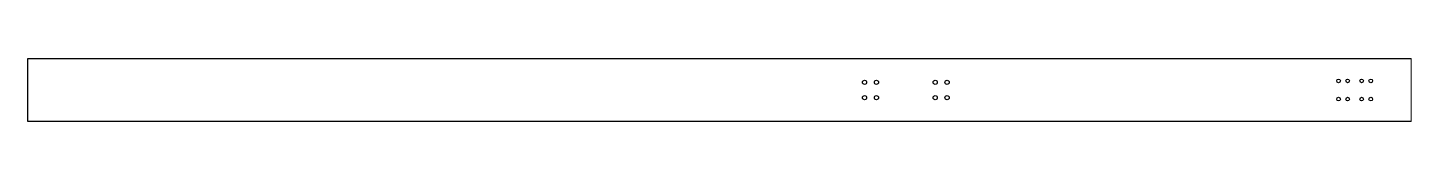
# Paper-space layout 'Layout1' of a CAD drawing. Header units: millimetres. Extents: x 0 to 257, y 92 to 103.
# The model-space entities are those that its viewports show. They can reach past a viewport. Long polylines and large blocks are cut down to what shows.
import ezdxf

# ---------------------------------------------------------------- set-up
doc = ezdxf.new("R2010")
doc.units = ezdxf.units.MM
doc.header["$LTSCALE"] = 10
doc.layers.add('BOLTS', color=6, linetype='Continuous')
doc.layers.add('MEMBERS', color=5, linetype='Continuous')

msp = doc.modelspace()

# ---------------------------------------------------------------- linework, layer by layer
at = {"layer": 'BOLTS', "color": 5, "linetype": 'Continuous'}
for centre, radius in [((5983.3, 55), 15), ((6068.3, 55), 15), ((6488.3, 55), 15), ((6573.3, 55), 15), ((9372.1, 65), 13), ((9437.1, 65), 13), ((9537.1, 65), 13), ((9602.1, 65), 13), ((5983.3, -55), 15), ((6068.3, -55), 15), ((6488.3, -55), 15), ((6573.3, -55), 15), ((9372.1, -65), 13), ((9437.1, -65), 13), ((9537.1, -65), 13), ((9602.1, -65), 13)]:
    msp.add_circle(centre, radius, dxfattribs=at)
at = {"layer": 'MEMBERS', "color": 3, "linetype": 'Continuous'}
for p, q in [((0, -225), (0, 225)), ((0, 225), (9892.4, 225)), ((9892.4, 225), (9892.4, -225)), ((9892.4, -225), (0, -225))]:
    msp.add_line(p, q, dxfattribs=at)

psp = doc.layouts.get("Layout1")

# ---------------------------------------------------------------- viewports
at = {"layer": '0'}
psp.add_viewport(center=(128.5, 97.5), size=(257, 11.69083), view_center_point=(4946.18, 0), view_height=450, dxfattribs=at)

doc.saveas('drawing.dxf')
